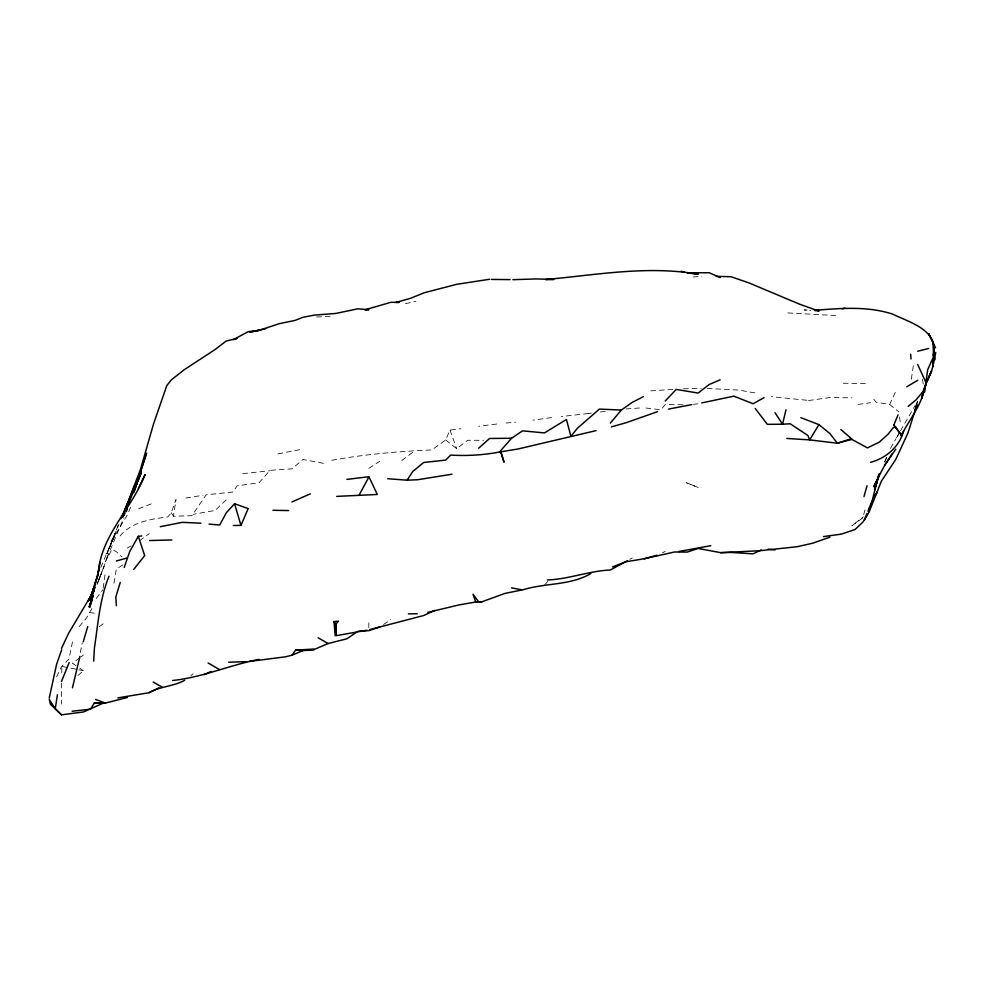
<?xml version="1.0" encoding="UTF-8"?>
<svg xmlns="http://www.w3.org/2000/svg" width="985" height="985" viewBox="0 0 985 985"><rect width="100%" height="100%" fill="white"/><g stroke="black" fill="none" stroke-linecap="round" stroke-linejoin="round"><path stroke-width="0.74" stroke-dasharray="4.92 3.69" d="M368.846 627.704L368.846 621.843M61.55 683.011L61.476 704.09M61.747 673.001L61.858 667.288M103.166 588.168L105.383 572.162M911.347 379.2L913.39 365.349M323.363 463.344L302.986 459.478L292.003 468.835L270.05 470.325L259.067 482.761L237.114 485.827L232.928 492.02L206.136 494.815L191.915 515.697L173.434 516.214L176.007 499.53L171.255 512.766L167.856 516.916C150.767 519.157 131.559 521.89 119.973 536.049M113.965 583.28L116.353 569.071L123.679 564.38M72.447 641.949L69.073 658.78L61.476 666.722L55.32 679.428M80.278 652.562L82.284 642.86M865.002 509.861L862.835 517.888L851.865 525.855L863.303 516.743M916.863 404.552L917.725 401.658M97.035 584.487L108.399 554.727L105.383 561.425L123.691 518.098M97.503 583.292L104.028 566.437L98.328 581.359L100.532 575.535L98.685 579.537M100.864 567.409L118.889 524.328M115.196 533.291L111.046 543.572L118.619 524.032M114.494 535.052L106.872 553.841L114.494 535.052L110.283 543.129L127.324 514.946L130.894 506.524M884.789 461.768L887.042 456.461M884.653 462.063L886.968 456.634M331.785 460.303C364.745 454.245 398.396 451.413 431.873 449.936L445.688 439.938L449.985 430.088L460.943 428.697M873.818 399.208L876.194 402.249L889.615 404.429L895.771 391.316M79.182 626.583L86.446 618.1L91.864 608.558M108.966 555.048L111.945 549.199L116.365 551.772L121.844 556.894M899.724 432.095L895.968 438.793L899.982 431.824M900.475 430.753L915.373 405.081M890.428 448.495L895.87 438.953M916.161 403.764L917.725 401.129M96.259 598.412L102.969 589.621M544.483 585.102L548.497 580.645M226.131 499.937L215.161 510.415L193.208 514.33M77.938 675.464L83.43 670.662L79.773 668.187M445.688 439.938L456.671 448.704L467.641 440.283L483.746 440.27M190.77 675.685L193.208 673.826M79.773 657.771L72.447 663.237L78.554 667.362M80.992 656.86L83.43 655.025M99.288 626.706L105.383 622.163M401.781 460.5L412.752 452.349M139.538 540.753L149.289 533.611M383.485 624.515L390.799 619.651M368.846 468.306L379.828 461.239M127.336 548.029L130.993 545.899M629.871 559.332L632.308 557.941M662.499 552.696L665.244 551.44M138.565 508.765L151.715 503.68M405.463 303.675L415.978 301.324M299.649 449.652L276.416 454.233M185.783 497.991L203.045 495.283M551.501 417.591L533.045 420.152M808.525 400.538L829.912 397.571L851.865 397.817M857.997 404.416L870.617 402.73M588.476 413.503L591.443 413.121M600.345 411.964L606.28 411.201M496.748 424.018L478.55 426.259M242.741 473.674L269.742 470.768M588.353 413.515L561.253 416.544M693.194 276.982L701.812 276.219M693.058 404.281L700.372 403.628M506.105 423.033L515.561 422.196M626.041 408.96L642.306 407.778M672.903 389.37L649.472 390.959M316.579 316.973L332.253 316.37M683.491 388.804L701.258 388.312M843.271 383.239L865.692 383.51M682.802 404.761L665.244 404.576L660.837 409.76L644.338 407.815M707.23 388.459L738.836 390.072L755.618 393.064M807.084 310.041L804.129 309.93L810.655 310.583M835.772 315.532L787.298 312.898M806.875 400.255L771.341 396.66M89.857 612.645L94.4 613.175M62.387 666.537L77.409 669.48M78.923 669.775L83.43 670.662M889.615 404.429L898.763 411.816M171.255 512.766L173.434 516.214M449.985 430.088L456.671 448.704M922.428 379.151L923.388 384.926M899.539 416.938L900.401 423.55M115.122 534.683L106.885 553.853L115.122 534.683M687.198 483.044L686.348 482.773L698.168 487.452L687.198 483.044"/><path stroke-width="1.48" d="M933.091 359.623C934.014 368.612 929.052 376.405 925.654 384.322L931.613 370.865L927.193 380.986M933.275 355.302C939.087 329.901 909.734 322.514 892.459 314.055C867.502 305.99 840.845 308.243 815.124 310.287M901.004 435.887C909.364 419.524 922.846 403.862 924.94 385.32M93.686 661.144L94.425 648.044C97.995 623.924 99.756 599.102 108.966 576.262M935.75 352.445L932.795 366.814L933.62 346.671L934.642 359.944L932.721 341.512L928.707 333.619L935.516 347.754M72.114 711.232L90.509 709.175L94.4 702.958L102.575 703.462L83.43 711.983L61.476 714.827L55.258 708.671L57.413 694.757M98.266 572.938C101.061 535.003 131.978 508.666 145.103 474.511L138.319 488.523M98.315 572.667L100.027 562.57M924.595 392.165L927.673 369.769L932.586 358.749M922.736 392.843L921.628 398.617L926.306 383.239L917.725 364.585M49.25 698.033L56.601 664.247L61.71 649.768M79.92 656.416L72.447 687.825M868.388 511.818L871.479 503.63L878.608 475.213M871.479 503.63L872.008 501.23L868.007 510.919M879.359 473.797L874.508 490.001L877.487 479.042L873.818 486.664L880.578 473.022L884.789 465.129L895.771 449.209M785.993 409.772L782.521 424.215L767.315 424.326L755.224 408.455M83.232 641.826L87.751 626.546M863.98 496.6L867.034 485.691M98.845 569.428L89.721 607.314L92.258 599.619M140.941 472.111L133.898 491.7L146.593 453.137L133.923 492.377M90.558 597.784L94.634 584.548M120.256 582.418L115.811 597.033L116.365 605.726M874.717 489.077L879.433 473.97M94.4 586.186L91.309 595.556L93.784 590.951L88.318 600.862L91.285 595.543L94.4 586.186L89.807 600M124.208 567.458L129.7 551.612L138.319 536.296L141.778 535.963M98.131 574.144L94.56 584.758L97.971 575.215M93.082 595.74L89.13 606.982L92.959 596.356M137.124 482.576L132.889 492.808L141.446 472.394L123.076 516.46M135.733 484.177L123.778 512.902L140.498 469.328L153.611 423.735L166.785 385.615L171.242 379.976L183.739 370.052L215.161 349.503L226.131 341.081L237.114 338.36L233.297 339.702M128.887 500.331L134.81 485.285M926.306 383.239L923.13 391.316L916.025 399.885L908.145 406.399M914.769 410.154L916.961 404.65L907.875 433.215L895.771 459.404L881.329 481.259L869.029 512.188L864.017 520.609L866.874 513.69M126.302 511.621L127.336 509.06M128.345 501.697L120.884 518.689M69.135 662.634L61.476 681.46M903.676 430.79C899.588 446.587 886.094 458.32 870.457 462.31M893.814 425.089L901.767 435.432L893.814 425.089L898.049 414.857M233.383 525.473L240.968 525.399L248.158 508.58M91.285 595.543L94.979 587.54M61.476 648.438L68.667 633.183L94.4 589.941M123.039 516.694L124.75 513.456L122.743 517.063M359.008 495.283L368.981 476.838L377.292 494.47L336.698 496.391M874.532 496.834L877.426 491.687L874.015 496.748M895.771 426.998L893.235 427.687L887.928 434.373L879.359 442.105L867.465 447.904L851.865 439.421L837.398 443.225L829.912 433.597L818.929 424.621L809.67 439.889L786.781 438.448M892.275 453.592L884.789 465.129M387.708 478.71L407.088 480.2L412.752 471.483L423.735 462.47L445.688 460.094L450.576 455.082C467.087 456.055 483.697 455.095 499.937 451.943L518.061 448.988L596.048 430.63M249.316 661.44L285.281 656.847L292.003 655.197L295.586 650.125L315.508 648.943L328.103 643.537L346.892 638.797L356.644 632.148M133.738 569.355L144.684 555.638L138.319 536.296M610.355 423.107L621.326 410.055L632.308 402.336L643.291 396.66M621.326 410.055L599.372 409.095L577.419 428.241L570.894 436.33L566.449 419.475L544.483 432.92L522.53 430.839L511.56 438.263L500.577 450.748L499.937 451.943L500.971 451.795L504.061 462.236L500.577 451.869M247.912 508.506L234.565 503.741L226.131 513.013L219.729 524.993L209.091 524.131M665.244 400.993L676.215 389.432L698.168 393.052L709.151 384.544L720.133 379.828M863.377 521.607L855.078 529.487L840.882 534.301M478.624 448.212L489.594 438.473L511.56 438.263M184.663 680.327C173.668 686.336 159.841 686.483 148.624 692.8L117.868 697.885M116.365 560.97L127.336 557.941M590.84 573.553C570.118 585.779 544.877 582.763 522.53 589.953L511.56 587.836M906.754 386.785L917.725 380.321M627.433 560.724L610.355 570.007C589.153 570.906 568.764 579.168 547.389 580.005M764.04 397.657L753.057 403.764L733.899 396.142L701.739 402.927M234.639 338.975L248.097 331.699L259.067 330.369L279.112 323.72L295.241 320.347L302.986 317.281L313.956 315.151L335.91 313.439L357.863 308.798L368.846 309.721L364.856 309.844L390.799 302.321L399.036 302.358M149.289 692.689L158.905 687.85M204.178 674.75L211.049 671.462M761.294 549.938L753.057 553.853L731.104 552.425L720.7 552.659L698.168 548.46L687.198 552.08L674.516 551.994L644.264 558.754L625.635 561.807L612.522 566.917M434.717 610.429L423.735 615.502L369.806 629.587M657.007 555.22L644.264 558.754M292.003 501.931L310.3 493.83M292.003 655.197L302.974 650.592L313.956 650.014M423.562 293.025L410.659 298.258L395.958 302.444L398.863 302.407M829.912 537.145L812.896 543.154L797.111 546.724L760.088 550.701L720.7 552.659M379.828 626.952L368.846 630.634L357.863 631.323M851.865 439.421L851.422 438.645L837.398 443.225L809.67 439.889L807.946 435.542L790.216 423.784L782.521 424.215L775.023 412.727M259.067 659.359C229.911 665.035 202.307 677.409 172.56 680.5M657.487 411.681L626.177 422.688L611.488 426.874M427.822 612.387L458.85 604.95L475.718 602.007L481.924 601.786L504.812 593.45L521.016 590.138M424.437 292.717L456.671 284.32L489.594 279.26M917.725 351.226L928.707 348.444M94.4 702.958L105.383 703.068L127.336 697.503M842.249 308.798L844.97 308.157M265.778 328.694L249.821 332.154L259.067 330.369M691.667 404.626L668.532 409.107M366.765 630.24L336.39 635.645L335.91 623.948L334.026 621.609L338.532 621.19L335.91 623.948L335.208 635.781L334.026 621.609M160.272 526.704L182.225 522.333L200.891 523.195M710.813 545.69L678.751 551.514M451.967 474.204L417.64 479.744L407.088 480.2M823.485 536.591L840.39 534.252M171.846 539.965L149.708 540.543M346.892 479.399L368.587 476.777M545.949 279.506C596.553 274.913 647.687 265.297 698.18 274.261L687.198 272.833L709.151 272.722L720.133 277.585M478.624 601.786L475.718 602.007L473.022 594.25L478.624 601.786L481.924 601.786M228.717 662.216L246.509 661.637M512.865 279.691L536.16 278.927L553.73 279.445L545.813 279.605M814.792 310.534L818.929 310.472L814.484 310.312M408.43 613.864L417.283 613.754M491.38 279.42L510.082 279.605M272.919 510.279L288.63 510.562M295.586 650.125L302.974 650.592M716.255 276.354L731.104 276.748L748.871 282.867L799.697 304.23L818.929 311.112M768.152 549.137L775.023 549.962M681.152 271.269L684.772 272.205M95.607 699.449L105.383 703.068M800.842 417.652L818.929 424.621M318.118 637.775L328.103 643.537M208.094 662.991L219.446 669.541M153.229 682.014L162.39 687.296M840.882 429.534L851.422 438.645M61.476 714.827L50.494 704.361L49.25 699.473L55.258 708.671M234.565 503.741L240.968 525.399M910.682 354.231L911.002 358.959"/></g></svg>
